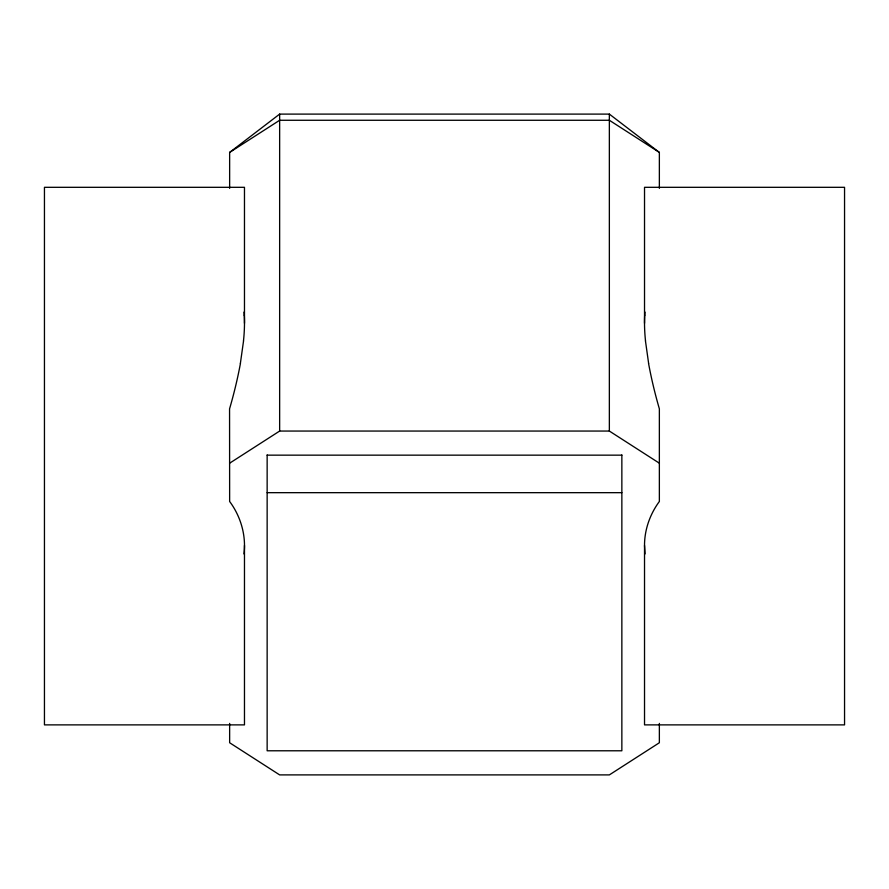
<?xml version="1.0" encoding="UTF-8"?>
<svg xmlns="http://www.w3.org/2000/svg" width="889" height="889" viewBox="0 0 889 889"><rect width="100%" height="100%" fill="white"/><g stroke="black" fill="none" stroke-linecap="round" stroke-linejoin="round"><path stroke-width="1.33" d="M240.441 363.401A357.322 193.546 -57.3 0 1 229.562 408.84L229.64 501.474C240.708 516.376 246.309 535.456 243.964 553.958M644.525 323.263L644.525 187.312L844.55 187.312L844.55 724.879L644.525 724.879L644.525 545.468C644.481 529.688 650.026 514.12 659.36 501.474L659.36 408.829A357.311 193.546 57.3 0 1 648.559 363.401M644.781 315.228L645.025 312.095M243.542 340.932L240.374 363.423M229.64 188.39L229.64 152.408L279.646 114.103L609.354 114.103L659.36 152.408L659.36 188.39M229.64 152.408L279.646 120.271L609.354 120.271L659.36 152.408M229.64 463.191L279.646 431.054L609.354 431.054L659.36 463.191M267.145 455.157L621.856 455.157M267.145 492.673L621.856 492.673M648.626 363.423L645.458 340.932M645.036 553.958L644.525 545.468M243.975 312.095L244.219 315.228M659.36 723.413L659.36 742.748L609.354 774.897L279.646 774.897L229.64 742.748L229.64 723.413M621.856 454.979L621.856 750.783L267.145 750.783L267.145 454.979M609.354 114.103L609.354 431.054M279.646 114.103L279.646 431.054M244.475 323.263L244.475 187.312L44.45 187.312L44.45 724.879L244.475 724.879L244.475 545.468M645.514 340.954A188.901 102.324 57.3 0 1 644.692 315.173M244.308 315.173A188.901 102.324 -57.3 0 1 243.486 340.954"/></g></svg>
